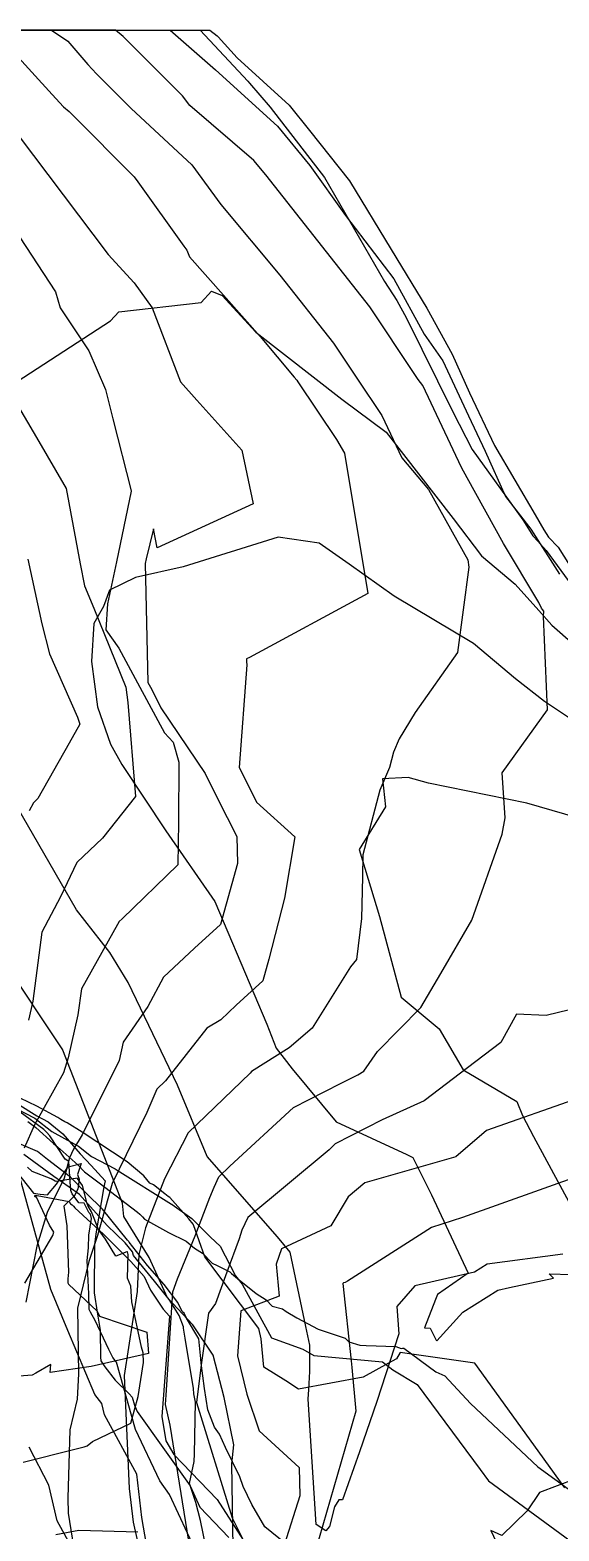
# Model space of a CAD drawing. Extents: x 0 to 298, y 0 to 220.
# Drawn here: x 91.3 to 113.1, y 158.3 to 220 of the extents above; entities that cross this region are included whole.
import ezdxf

# ---------------------------------------------------------------- set-up
doc = ezdxf.new("R2010")
doc.units = 0
doc.layers.add('LINES', color=1, linetype='CONTINUOUS')

msp = doc.modelspace()

# ---------------------------------------------------------------- linework, layer by layer
at = {"layer": 'LINES', "color": 1}
for points in [[(83.787, 220, 0), (85.188, 220, 0), (85.522, 220, 0), (88.533, 220, 0), (92.784, 220, 0), (93.967, 220, 0), (95.499, 220, 0), (97.076, 220, 0), (98.945, 218.369, 0), (101.49, 216.04, 0), (102.829, 214.434, 0), (104.291, 212.375, 0), (106.285, 209.772, 0), (107.539, 207.494, 0), (108.297, 206.396, 0), (109.363, 204.131, 0), (110.05, 202.676, 0), (110.884, 200.811, 0), (111.927, 199.475, 0), (113.107, 197.617, 0)], [(87.991, 220, 0), (92.185, 220, 0), (92.858, 219.536, 0), (93.689, 218.583, 0), (94.039, 218.201, 0), (95.469, 216.768, 0), (97.965, 214.461, 0), (99.161, 212.831, 0), (101.595, 209.922, 0), (103.806, 207.122, 0), (104.761, 205.687, 0), (105.795, 204.142, 0), (106.613, 202.407, 0), (107.709, 201.106, 0), (109.331, 198.205, 0), (109.37, 197.908, 0), (108.899, 194.402, 0), (107.16, 191.936, 0), (106.507, 190.846, 0), (106.266, 190.304, 0), (106.1, 189.67, 0), (105.709, 188.741, 0), (105.014, 186.074, 0), (104.995, 185.172, 0), (104.947, 183.454, 0), (104.744, 181.771, 0), (104.505, 181.466, 0), (102.924, 178.955, 0), (101.969, 178.143, 0), (100.422, 177.173, 0), (100.37, 177.099, 0), (97.812, 174.643, 0), (96.845, 172.757, 0), (96.065, 170.732, 0), (95.785, 169.643, 0), (95.711, 168.123, 0), (95.179, 164.666, 0), (95.38, 160.014, 0), (95.55, 158.637, 0), (97.07, 151.865, 0)], [(97.837, 157.859, 0), (97.077, 162.623, 0), (96.88, 163.469, 0), (96.916, 163.861, 0), (97.184, 168.102, 0), (97.379, 168.64, 0), (98.107, 170.405, 0), (98.711, 171.989, 0), (98.889, 172.412, 0), (99.077, 172.841, 0), (99.526, 173.275, 0), (102.149, 175.693, 0), (104.09, 176.679, 0), (104.796, 177.034, 0), (105.052, 177.186, 0), (105.614, 177.99, 0), (107.399, 179.8, 0), (108.213, 181.195, 0), (109.502, 183.395, 0), (110.739, 186.923, 0), (110.873, 187.596, 0), (110.739, 189.456, 0), (112.609, 192.041, 0), (112.452, 195.883, 0), (112.454, 196.095, 0), (112.406, 196.167, 0), (112.37, 196.228, 0), (112.259, 196.454, 0), (110.803, 198.882, 0), (109.301, 201.578, 0), (109.063, 202.004, 0), (107.474, 205.374, 0), (107.288, 205.634, 0), (107.151, 205.838, 0), (105.301, 208.62, 0), (101.016, 214.044, 0), (100.525, 214.632, 0), (97.882, 216.892, 0), (97.583, 217.29, 0), (97.257, 217.617, 0), (95.139, 219.734, 0), (94.817, 220, 0), (92.337, 220, 0), (91.584, 220, 0), (90.289, 220, 0)], [(90.406, 220, 0), (92.821, 220, 0), (94.258, 220, 0), (96.429, 220, 0), (97.208, 220, 0), (97.941, 220, 0), (98.102, 220, 0), (98.713, 220, 0), (99.008, 219.755, 0), (99.046, 219.724, 0), (99.833, 218.856, 0), (101.97, 216.914, 0), (102.806, 215.866, 0), (104.463, 213.798, 0), (106.17, 210.973, 0), (107.648, 208.563, 0), (108.686, 206.671, 0), (109.406, 205.08, 0), (110.427, 202.91, 0), (112.102, 200.062, 0), (112.465, 199.446, 0), (112.655, 199.142, 0), (113.054, 198.735, 0), (115.421, 194.965, 0)], [(90.707, 220, 0), (95.902, 220, 0), (96.785, 220, 0), (97.376, 220, 0), (97.491, 220, 0), (98.305, 220, 0), (100.276, 217.891, 0), (100.346, 217.816, 0), (101.193, 216.833, 0), (103.426, 213.938, 0), (105.904, 209.657, 0), (106.405, 208.877, 0), (106.802, 208.151, 0), (108.715, 204.3, 0), (109.515, 202.745, 0), (111.594, 199.851, 0), (112.013, 199.202, 0), (112.209, 198.984, 0), (112.559, 198.593, 0), (114.519, 195.925, 0)], [(90.408, 219.333, 0), (92.216, 217.353, 0), (92.68, 216.844, 0), (92.922, 216.645, 0), (93.068, 216.498, 0), (95.597, 213.959, 0), (95.747, 213.76, 0), (97.643, 211.114, 0), (97.767, 210.942, 0), (97.871, 210.67, 0), (100.781, 207.402, 0), (102.183, 205.726, 0), (102.284, 205.598, 0), (102.328, 205.533, 0), (103.917, 203.159, 0), (104.253, 202.598, 0), (105.22, 196.83, 0), (100.343, 194.194, 0), (100.219, 194.14, 0), (100.221, 194.014, 0), (100.229, 193.886, 0), (99.916, 189.672, 0), (100.352, 188.804, 0), (100.636, 188.238, 0), (102.207, 186.814, 0), (101.782, 184.297, 0), (101.136, 181.794, 0), (100.887, 180.893, 0)], [(90.812, 215.68, 0), (94.521, 210.771, 0), (95.59, 209.608, 0), (96.331, 208.574, 0), (97.5, 205.53, 0), (98.17, 204.777, 0), (100.029, 202.717, 0), (100.496, 200.512, 0), (96.545, 198.71, 0), (96.388, 199.483, 0), (96.089, 198.25, 0), (96.048, 198.059, 0), (96.161, 193.169, 0), (96.321, 192.872, 0), (96.691, 192.125, 0), (98.513, 189.423, 0), (99.026, 188.399, 0), (99.813, 186.829, 0), (99.849, 185.718, 0), (99.151, 183.214, 0), (98.08, 182.236, 0), (96.794, 181.047, 0), (96.157, 179.843, 0), (95.144, 178.37, 0), (94.979, 177.624, 0), (93.45, 174.56, 0), (93.089, 173.973, 0), (92.927, 173.612, 0), (92.704, 172.783, 0), (92.013, 171.368, 0), (91.584, 169.986, 0), (91.126, 167.686, 0)], [(90.632, 211.851, 0), (92.349, 209.23, 0), (92.542, 208.579, 0), (93.727, 206.806, 0), (94.418, 205.216, 0), (94.72, 204.006, 0), (95.468, 201.052, 0), (95.473, 201.046, 0), (95.464, 201.039, 0), (94.86, 198.131, 0), (94.498, 196.406, 0), (94.431, 195.334, 0), (94.964, 194.574, 0), (95.826, 192.981, 0), (96.844, 191.101, 0), (97.197, 190.718, 0), (97.429, 189.894, 0), (97.419, 187.424, 0), (97.395, 185.662, 0), (95.094, 183.45, 0), (94.977, 183.342, 0), (94.902, 183.208, 0), (93.423, 180.566, 0), (93.279, 179.499, 0), (92.874, 177.734, 0), (92.682, 177.119, 0), (91.491, 174.974, 0), (91.063, 174.015, 0)], [(90.501, 205.367, 0), (94.616, 208.037, 0), (94.966, 208.406, 0), (98.355, 208.797, 0), (98.778, 209.261, 0), (99.214, 209.081, 0), (100.604, 207.569, 0), (104.147, 204.822, 0), (105.968, 203.456, 0), (108.733, 199.905, 0), (109.894, 198.376, 0), (111.283, 197.209, 0), (112.251, 196.125, 0), (112.793, 195.52, 0), (115.469, 193.182, 0)], [(89.292, 207.095, 0), (91.575, 203.239, 0), (92.791, 201.15, 0), (93.367, 198.042, 0), (93.543, 197.141, 0), (93.937, 196.23, 0), (95.25, 192.973, 0), (95.328, 192.341, 0), (95.641, 188.473, 0), (94.295, 186.771, 0), (93.226, 185.758, 0), (92.558, 184.35, 0), (91.788, 182.892, 0), (91.423, 180.064, 0), (91.243, 179.273, 0)], [(116.726, 189.562, 0), (112.489, 192.382, 0), (111.291, 193.315, 0), (109.566, 194.776, 0), (106.304, 196.719, 0), (104.44, 198.035, 0), (103.214, 198.898, 0), (101.527, 199.139, 0), (97.61, 197.926, 0), (95.649, 197.478, 0), (94.57, 196.965, 0), (94.335, 196.285, 0), (93.93, 195.59, 0), (93.834, 194.024, 0), (94.081, 192.167, 0), (94.615, 190.629, 0), (95.085, 189.787, 0), (96.9, 187.066, 0), (98.919, 184.156, 0), (101.057, 179.115, 0), (101.443, 178.126, 0), (102.103, 177.278, 0), (103.908, 175.097, 0), (106.822, 173.759, 0), (107.062, 173.633, 0), (107.837, 172.098, 0), (109.341, 168.877, 0), (108.079, 167.991, 0), (107.998, 167.786, 0), (107.553, 166.632, 0), (107.774, 166.61, 0), (108.025, 166.117, 0), (108.055, 166.087, 0), (109.122, 167.27, 0), (110.564, 168.177, 0), (111.044, 168.28, 0), (112.859, 168.671, 0), (112.68, 168.85, 0), (113.605, 168.825, 0)], [(91.208, 198.238, 0), (91.795, 195.579, 0), (92.101, 194.35, 0), (93.259, 191.736, 0), (93.357, 191.45, 0), (92.916, 190.665, 0), (91.629, 188.394, 0), (91.447, 188.216, 0), (91.271, 187.885, 0)], [(115.837, 187.019, 0), (111.76, 188.21, 0), (107.708, 189.027, 0), (106.88, 189.263, 0), (105.819, 189.211, 0), (105.939, 188.056, 0), (104.86, 186.292, 0), (105.7, 183.541, 0), (106.583, 180.226, 0), (108.149, 178.919, 0), (109.144, 177.238, 0), (111.351, 175.937, 0), (111.584, 175.356, 0), (112.039, 174.489, 0), (114.847, 169.3, 0)], [(113.246, 169.657, 0), (110.12, 169.251, 0), (109.611, 168.921, 0), (107.155, 168.354, 0), (106.414, 167.503, 0), (106.488, 166.375, 0), (105.587, 163.601, 0), (104.866, 161.523, 0), (104.171, 159.558, 0), (104.02, 159.55, 0), (103.839, 159.27, 0), (103.634, 158.462, 0), (103.487, 158.278, 0), (103.081, 158.541, 0), (102.756, 163.687, 0), (102.78, 164.096, 0), (102.822, 164.826, 0), (102.831, 165.908, 0), (102.66, 166.685, 0), (102.021, 169.741, 0), (101.495, 170.373, 0), (98.599, 173.674, 0), (97.381, 176.61, 0), (95.35, 180.828, 0), (94.59, 182.063, 0), (93.211, 183.82, 0), (90.792, 188.02, 0)], [(99.682, 156.725, 0), (99.612, 161.037, 0), (99.702, 161.808, 0), (99.294, 163.766, 0), (98.842, 165.506, 0), (98.005, 166.752, 0), (96.967, 167.854, 0), (96.205, 169.514, 0), (95.163, 171.202, 0), (95.113, 171.756, 0), (92.657, 178.039, 0), (92.65, 178.06, 0), (90.113, 181.877, 0)], [(100.887, 180.893, 0), (99.793, 179.895, 0), (99.156, 179.292, 0), (98.585, 178.95, 0), (96.882, 176.781, 0), (96.524, 176.436, 0), (96.107, 175.485, 0), (94.69, 172.564, 0), (94.087, 170.417, 0), (93.719, 169.352, 0), (93.256, 167.44, 0), (93.296, 164.738, 0), (93.24, 163.693, 0), (92.941, 162.429, 0), (92.864, 159.623, 0), (92.878, 159.008, 0), (93.209, 156.942, 0)], [(114.471, 179.933, 0), (112.549, 179.468, 0), (111.337, 179.521, 0), (110.683, 178.359, 0), (109.313, 177.317, 0), (107.53, 175.961, 0), (105.809, 175.181, 0), (103.869, 174.2, 0), (103.627, 173.949, 0), (100.269, 171.158, 0), (100.022, 170.641, 0), (99.911, 170.293, 0), (99.414, 168.921, 0), (98.944, 167.621, 0), (98.651, 167.232, 0), (98.346, 165.109, 0), (98.156, 163.561, 0), (99.626, 158.809, 0), (100.268, 157.524, 0)], [(113.329, 160.044, 0), (112.051, 161.811, 0), (109.622, 165.177, 0), (106.546, 165.61, 0), (106.395, 165.357, 0), (106.065, 165.173, 0), (105.027, 164.594, 0), (102.36, 164.107, 0), (101.835, 164.445, 0), (100.934, 165.011, 0), (100.821, 166.179, 0), (100.721, 166.603, 0), (98.5, 169.549, 0), (98.038, 170.856, 0), (98.028, 170.894, 0), (97.838, 171.105, 0), (97.054, 171.99, 0), (96.994, 172.025, 0), (96.858, 172.141, 0), (96.393, 172.513, 0), (96.243, 172.574, 0), (95.992, 172.875, 0), (95.302, 173.447, 0), (93.454, 174.679, 0), (92.835, 175.051, 0), (92.738, 175.102, 0), (92.577, 175.196, 0), (92.562, 175.207, 0), (92.528, 175.227, 0), (92.447, 175.275, 0), (91.583, 175.74, 0), (90.555, 176.237, 0)], [(113.927, 176.082, 0), (110.095, 174.738, 0), (108.842, 173.662, 0), (105.095, 172.59, 0), (104.407, 172.018, 0), (103.684, 170.816, 0), (101.663, 169.869, 0), (101.439, 169.248, 0), (101.565, 167.924, 0), (99.986, 167.319, 0), (99.852, 165.472, 0), (100.226, 163.896, 0), (100.745, 162.392, 0), (102.39, 160.879, 0), (102.411, 159.723, 0), (101.763, 157.682, 0)], [(90.728, 175.65, 0), (91.499, 175.245, 0), (92.2, 174.705, 0), (93.128, 174.198, 0), (93.307, 174.091, 0), (93.835, 173.671, 0), (94.816, 173.169, 0), (94.899, 173.117, 0), (97.136, 171.716, 0), (97.145, 171.71, 0), (97.155, 171.705, 0), (97.963, 171.12, 0), (97.967, 171.117, 0), (98.732, 170.356, 0), (99.134, 169.98, 0), (99.766, 168.76, 0), (100.037, 168.424, 0), (101.245, 166.217, 0), (102.534, 165.748, 0), (102.988, 165.482, 0), (105.814, 165.222, 0), (106.247, 164.895, 0), (107.24, 164.296, 0), (109.84, 160.794, 0), (110.179, 160.338, 0), (113.529, 157.876, 0)], [(90.772, 175.85, 0), (91.585, 175.34, 0), (92.051, 175.103, 0), (92.658, 174.6, 0), (93.363, 173.783, 0), (93.816, 173.302, 0), (94.402, 172.675, 0), (94.342, 172.424, 0), (94.01, 170.492, 0), (93.953, 170.049, 0), (93.946, 168.063, 0), (94.062, 167.274, 0), (94.19, 166.525, 0), (94.209, 165.423, 0), (94.219, 165.275, 0), (94.39, 165.023, 0), (94.811, 164.474, 0), (95.393, 163.914, 0), (95.509, 163.77, 0), (95.602, 163.44, 0), (95.722, 163.188, 0), (97.895, 160.127, 0), (98.301, 159.249, 0), (99.494, 158, 0)], [(98.154, 157.389, 0), (97.05, 159.772, 0), (96.652, 160.334, 0), (95.65, 162.448, 0), (94.863, 165.215, 0), (94.707, 165.409, 0), (94.552, 165.739, 0), (93.991, 166.934, 0), (93.796, 167.264, 0), (93.733, 167.382, 0), (93.73, 168.028, 0), (93.658, 169.393, 0), (93.707, 169.911, 0), (93.732, 170.433, 0), (93.831, 171.126, 0), (93.796, 171.298, 0), (93.732, 171.365, 0), (93.537, 171.753, 0), (93.311, 171.77, 0), (93.038, 172.139, 0), (92.983, 172.27, 0), (92.964, 172.434, 0), (92.9, 173.469, 0), (92.756, 173.557, 0), (92.115, 174.517, 0), (91.981, 174.679, 0), (91.872, 174.776, 0), (90.9, 175.495, 0)], [(102.342, 157.326, 0), (100.972, 158.439, 0), (100.437, 159.355, 0), (100.079, 160.095, 0), (99.949, 160.493, 0), (99.347, 161.705, 0), (99.108, 162.256, 0), (98.898, 162.541, 0), (98.626, 163.253, 0), (98.484, 164.138, 0), (98.349, 165.176, 0), (98.334, 165.348, 0), (98.252, 166.172, 0), (97.747, 167.023, 0), (97.646, 167.236, 0), (97.593, 167.272, 0), (97.572, 167.296, 0), (97.386, 167.663, 0), (96.828, 168.413, 0), (96.146, 169.195, 0), (95.389, 170.152, 0), (95.367, 170.183, 0), (95.345, 170.21, 0), (95.319, 170.234, 0), (94.291, 171.51, 0), (93.625, 172.148, 0), (92.975, 172.824, 0), (92.023, 173.545, 0), (91.608, 173.884, 0), (89.551, 174.758, 0)], [(91.212, 175.117, 0), (91.543, 174.871, 0), (92.276, 174.213, 0), (92.545, 173.978, 0), (93.291, 173.313, 0), (93.549, 173.037, 0), (94.148, 172.585, 0), (95.73, 171.377, 0), (95.826, 171.295, 0), (95.933, 171.186, 0), (96.012, 171.097, 0), (97.006, 170.547, 0), (97.736, 170.193, 0), (97.904, 170.052, 0), (97.988, 169.973, 0), (98.081, 169.9, 0), (98.406, 169.696, 0), (98.808, 169.292, 0), (99.008, 169.191, 0), (99.526, 168.929, 0), (99.598, 168.858, 0), (99.852, 168.657, 0), (100.617, 168.032, 0), (101.031, 167.771, 0), (101.274, 167.522, 0), (101.696, 167.401, 0), (101.85, 167.297, 0), (102.295, 167.041, 0), (103.171, 166.576, 0), (104.275, 166.197, 0), (104.427, 166.045, 0), (104.89, 165.915, 0), (105.147, 165.9, 0), (106.364, 165.852, 0), (106.591, 165.783, 0), (106.643, 165.791, 0), (106.699, 165.787, 0), (108.011, 164.815, 0), (108.378, 164.647, 0), (109.435, 163.509, 0), (112.217, 160.91, 0), (115.019, 158.884, 0)], [(96.354, 156.207, 0), (95.91, 158.826, 0), (95.706, 160.602, 0), (94.367, 163.052, 0), (94.267, 163.509, 0), (93.971, 163.885, 0), (92.859, 166.513, 0), (92.162, 168.202, 0), (90.623, 173.762, 0)], [(98.526, 157.696, 0), (98.329, 158.705, 0), (98.131, 159.449, 0), (97.87, 160.22, 0), (98.067, 161.124, 0), (98.082, 161.448, 0), (98.124, 163.574, 0), (98.049, 163.916, 0), (98.03, 164.127, 0), (97.697, 166.197, 0), (97.626, 166.613, 0), (97.625, 166.666, 0), (97.45, 167.129, 0), (97.039, 167.794, 0), (96.423, 168.544, 0), (95.57, 169.6, 0), (95.519, 169.747, 0), (95.217, 170.122, 0), (94.481, 170.829, 0), (93.337, 172.109, 0), (92.922, 172.408, 0), (92.289, 172.856, 0), (91.054, 173.751, 0)], [(115.615, 173.48, 0), (109.115, 171.16, 0), (107.83, 170.756, 0), (104.372, 168.545, 0), (104.283, 168.497, 0), (104.207, 168.479, 0)], [(90.718, 173.084, 0), (91.45, 172.169, 0), (91.728, 172.117, 0), (92.025, 172.093, 0), (92.396, 172.541, 0), (92.863, 173.238, 0), (92.875, 173.25, 0), (93.408, 173.383, 0), (93.259, 172.938, 0), (93.333, 172.744, 0), (93.272, 172.325, 0), (93.118, 172.047, 0), (92.703, 171.63, 0), (92.816, 170.818, 0), (92.893, 168.914, 0), (92.865, 168.648, 0), (92.857, 168.473, 0), (92.893, 168.425, 0), (94.068, 167.315, 0), (94.162, 167.1, 0), (96.11, 166.447, 0), (96.176, 165.566, 0), (93.816, 165.032, 0), (92.127, 164.786, 0), (92.157, 165.119, 0), (91.547, 164.759, 0), (91.39, 164.682, 0), (89.424, 164.528, 0)], [(91.016, 161.108, 0), (93.15, 161.63, 0), (93.536, 161.732, 0), (93.663, 161.776, 0), (93.875, 161.95, 0), (95.449, 162.704, 0), (95.752, 163.804, 0), (95.972, 165.197, 0), (95.96, 165.595, 0), (95.9, 165.832, 0), (95.502, 167.698, 0), (95.451, 168.339, 0), (95.32, 168.667, 0), (95.345, 169.64, 0), (95.317, 169.758, 0), (95.284, 169.749, 0), (94.833, 169.578, 0), (94.416, 170.279, 0), (94.129, 170.664, 0), (93.829, 171.401, 0), (93.685, 171.652, 0), (93.637, 171.775, 0), (93.461, 172.48, 0), (93.261, 172.765, 0), (93.255, 172.784, 0), (92.381, 172.639, 0), (92.336, 172.659, 0), (92.178, 172.752, 0), (91.389, 173.057, 0), (91.203, 173.238, 0)], [(91.084, 168.47, 0), (92.247, 170.417, 0), (92.288, 170.567, 0), (92.109, 170.843, 0), (91.563, 172.026, 0), (91.516, 171.997, 0), (91.501, 172.042, 0), (91.53, 172.081, 0), (91.599, 172.068, 0), (92.911, 171.816, 0), (92.977, 171.731, 0), (93.039, 171.685, 0), (93.07, 171.654, 0), (93.101, 171.63, 0), (93.155, 171.566, 0), (94.327, 170.479, 0), (95.078, 169.721, 0), (95.451, 169.356, 0), (96.004, 168.739, 0), (96.271, 168.175, 0), (96.792, 167.389, 0), (97.047, 167.11, 0), (96.725, 162.978, 0), (96.898, 161.977, 0), (97.228, 161.416, 0), (99.01, 159.564, 0), (101.199, 156.158, 0)], [(104.207, 168.479, 0), (104.184, 168.453, 0), (104.529, 165.267, 0), (104.557, 164.995, 0), (104.713, 163.195, 0), (103.064, 157.466, 0)], [(93.108, 157.439, 0), (92.417, 158.69, 0), (92.083, 160.159, 0), (91.272, 161.725, 0)], [(113.731, 160.396, 0), (112.283, 159.854, 0), (111.77, 159.101, 0), (110.729, 158.091, 0), (110.279, 158.285, 0), (111.632, 155.406, 0)], [(92.372, 158.12, 0), (93.317, 158.301, 0), (95.75, 158.233, 0)]]:
    msp.add_polyline3d(points, dxfattribs=at)

doc.saveas('drawing.dxf')
